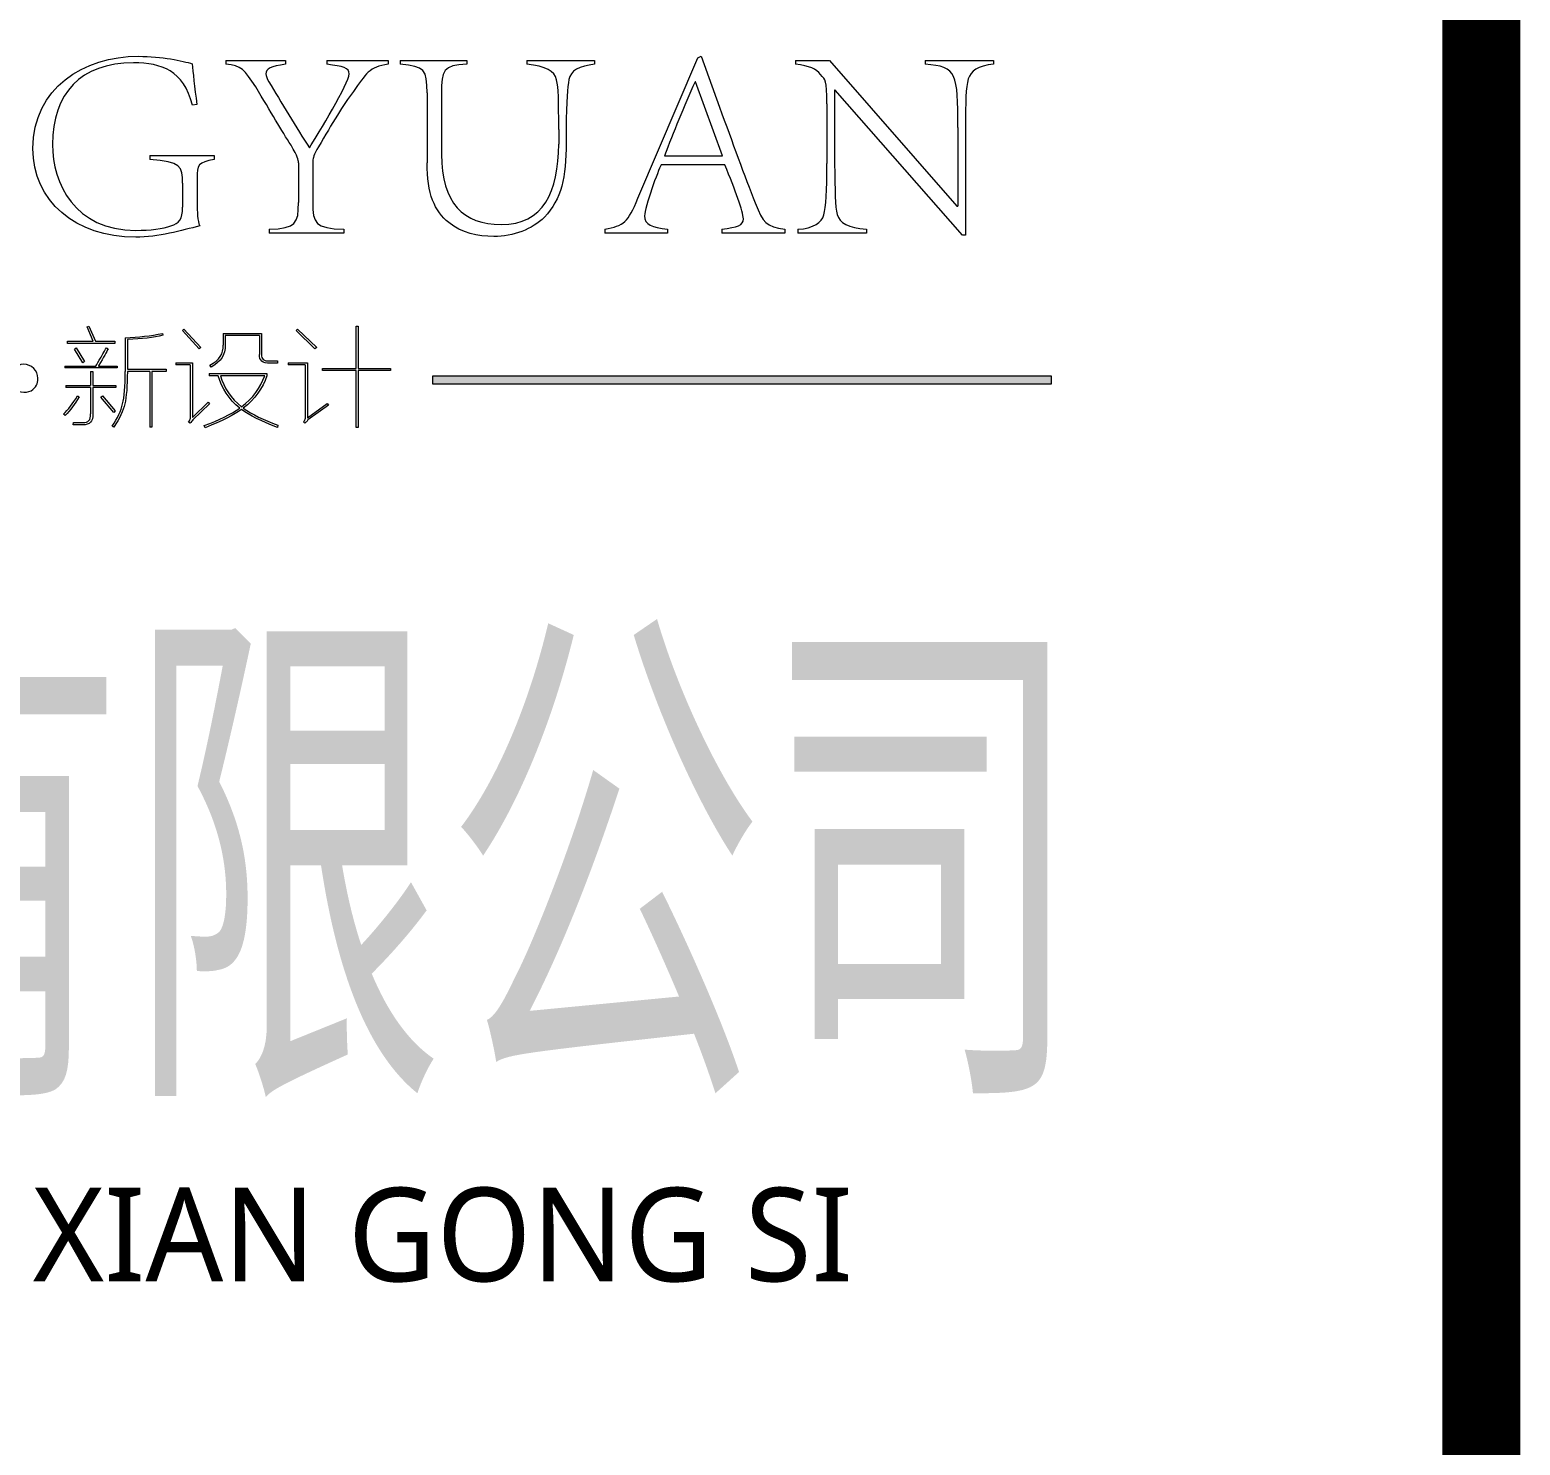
# Model space of a CAD drawing. Header units: inches. Extents: x -3272461 to -2504170, y 403793 to 1071042.
# Drawn here: x -2944994 to -2942127, y 543095 to 545818 of the extents above; entities that cross this region are included whole.
import ezdxf

# ---------------------------------------------------------------- set-up
doc = ezdxf.new("R2010")
doc.units = ezdxf.units.IN
doc.header["$LTSCALE"] = 1000
doc.header["$MEASUREMENT"] = 0
doc.layers.get('0').update_dxf_attribs({"lineweight": 18})
doc.layers.add('PUB_TITLE', color=153, linetype='Continuous', lineweight=18)
doc.layers.add('图层 1', color=7, linetype='Continuous', lineweight=18)
doc.styles.add('-黑体', font='', dxfattribs={"width": 0.7})
doc.styles.get('-黑体').set_extended_font_data('微软雅黑')

msp = doc.modelspace()

# ---------------------------------------------------------------- hatches: boundary and pattern name
msp.add_hatch(color=256).paths.add_polyline_path([(-2944218.4, 545152.3), (-2943029.6, 545152.3), (-2943029.6, 545136.3), (-2944218.4, 545136.3)], flags=0)

# ---------------------------------------------------------------- linework, layer by layer
for p, q in [((-2944616.7, 545759), (-2944616.7, 545751.6)), ((-2944502, 545759), (-2944502, 545751.6)), ((-2944422.4, 545759), (-2944422.4, 545751.6)), ((-2944304.6, 545759), (-2944304.6, 545751.6)), ((-2944281.3, 545759), (-2944281.3, 545751.6)), ((-2944153.3, 545759), (-2944153.3, 545751.6)), ((-2944038.1, 545759), (-2944038.1, 545751.6)), ((-2943907.5, 545759), (-2943907.5, 545751.6)), ((-2943521.1, 545759), (-2943521.1, 545751.6)), ((-2943271.6, 545759), (-2943271.6, 545751.6)), ((-2943140, 545759), (-2943140, 545751.6)), ((-2944229.8, 545696.4), (-2944229.8, 545562.1)), ((-2944202.1, 545696.4), (-2944202.1, 545578.5)), ((-2943445.8, 545701.7), (-2943445.8, 545560.5)), ((-2943460.6, 545675.7), (-2943460.6, 545560.5)), ((-2943976.5, 545626.3), (-2943976.5, 545598.2)), ((-2943962.2, 545626.3), (-2943962.2, 545600.8)), ((-2943209, 545630), (-2943209, 545478.7)), ((-2943194.1, 545630), (-2943194.1, 545423)), ((-2944763.2, 545575.9), (-2944763.2, 545568.4)), ((-2944639, 545575.9), (-2944639, 545568.4)), ((-2944477.1, 545562.1), (-2944477.1, 545485.6)), ((-2944449.5, 545565.8), (-2944449.5, 545485.6)), ((-2944671.9, 545533.4), (-2944671.9, 545485.6)), ((-2944700, 545522.8), (-2944700, 545476.6)), ((-2944533.4, 545434.1), (-2944533.4, 545426.7)), ((-2944390, 545434.1), (-2944390, 545426.7)), ((-2943887.9, 545434.1), (-2943887.9, 545426.7)), ((-2943767.4, 545434.1), (-2943767.4, 545426.7)), ((-2943662.8, 545434.1), (-2943662.8, 545426.7)), ((-2943541.3, 545434.1), (-2943541.3, 545426.7)), ((-2943516.9, 545434.1), (-2943516.9, 545426.7)), ((-2943384.7, 545434.1), (-2943384.7, 545426.7))]:
    msp.add_line(p, q)
at = {"lineweight": 9}
for p, q in [((-2944883.6, 545246.4), (-2944880.2, 545248)), ((-2944871.8, 545218.6), (-2944883.6, 545246.4)), ((-2944880.2, 545248), (-2944867.6, 545218.6)), ((-2944700.3, 545239.6), (-2944697.7, 545242.1)), ((-2944668.3, 545204.3), (-2944700.3, 545239.6)), ((-2944697.7, 545242.1), (-2944664.9, 545206.8)), ((-2944481.5, 545239.6), (-2944479, 545242.1)), ((-2944445.4, 545204.3), (-2944481.5, 545239.6)), ((-2944479, 545242.1), (-2944442, 545206.8)), ((-2944366.3, 545248), (-2944362.1, 545248)), ((-2944366.3, 545166.5), (-2944366.3, 545248)), ((-2944362.1, 545248), (-2944362.1, 545166.5)), ((-2944921.5, 545214.4), (-2944921.5, 545218.6)), ((-2944921.5, 545218.6), (-2944871.8, 545218.6)), ((-2944830.6, 545214.4), (-2944921.5, 545214.4)), ((-2944867.6, 545218.6), (-2944830.6, 545218.6)), ((-2944830.6, 545218.6), (-2944830.6, 545214.4)), ((-2944810.4, 545225.3), (-2944810.4, 545160.6)), ((-2944806.2, 545222), (-2944806.2, 545164.8)), ((-2944622, 545233.7), (-2944622, 545211)), ((-2944617.8, 545229.5), (-2944617.8, 545211)), ((-2944552.2, 545229.5), (-2944552.2, 545193.4)), ((-2944548, 545233.7), (-2944548, 545193.4)), ((-2944908, 545203.5), (-2944904.6, 545206)), ((-2944892, 545177.4), (-2944908, 545203.5)), ((-2944904.6, 545206), (-2944888.7, 545179.9)), ((-2944664.9, 545206.8), (-2944668.3, 545204.3)), ((-2944517.7, 545180.8), (-2944517.7, 545176.6)), ((-2944442, 545206.8), (-2944445.4, 545204.3)), ((-2944926.5, 545170.7), (-2944926.5, 545167.3)), ((-2944888.7, 545179.9), (-2944892, 545177.4)), ((-2944876.9, 545160.6), (-2944876.9, 545133.7)), ((-2944872.7, 545160.6), (-2944872.7, 545133.7)), ((-2944825.6, 545170.7), (-2944825.6, 545167.3)), ((-2944763.3, 545160.6), (-2944763.3, 545053.7)), ((-2944759.1, 545160.6), (-2944759.1, 545053.7)), ((-2944731.4, 545164.8), (-2944731.4, 545160.6)), ((-2944712.9, 545177.4), (-2944712.9, 545173.2)), ((-2944685.1, 545173.2), (-2944685.1, 545069.7)), ((-2944680.9, 545177.4), (-2944680.9, 545072.3)), ((-2944648.9, 545156.4), (-2944648.9, 545152.2)), ((-2944537.9, 545156.4), (-2944537.9, 545152.2)), ((-2944496.7, 545177.4), (-2944496.7, 545173.2)), ((-2944463.9, 545173.2), (-2944463.9, 545069.7)), ((-2944459.7, 545177.4), (-2944459.7, 545071.4)), ((-2944431.1, 545162.3), (-2944431.1, 545166.5)), ((-2944431.1, 545166.5), (-2944366.3, 545166.5)), ((-2944366.3, 545162.3), (-2944431.1, 545162.3)), ((-2944366.3, 545052.9), (-2944366.3, 545162.3)), ((-2944362.1, 545166.5), (-2944299.9, 545166.5)), ((-2944299.9, 545162.3), (-2944362.1, 545162.3)), ((-2944362.1, 545162.3), (-2944362.1, 545052.9)), ((-2944299.9, 545166.5), (-2944299.9, 545162.3)), ((-2944924.8, 545133.7), (-2944924.8, 545129.4)), ((-2944876.9, 545129.4), (-2944876.9, 545079)), ((-2944872.7, 545129.4), (-2944872.7, 545079)), ((-2944828.1, 545133.7), (-2944828.1, 545129.4)), ((-2944857.5, 545110.9), (-2944854.2, 545113.5)), ((-2944832.3, 545081.5), (-2944857.5, 545110.9)), ((-2944854.2, 545113.5), (-2944829.8, 545084.9)), ((-2944829.8, 545084.9), (-2944832.3, 545081.5)), ((-2944362.1, 545052.9), (-2944366.3, 545052.9))]:
    msp.add_line(p, q, dxfattribs=at)
at = {"lineweight": 0}
for p, q in [((-2944218.4, 545152.3), (-2943029.6, 545152.3)), ((-2944218.4, 545136.3), (-2944218.4, 545152.3)), ((-2943029.6, 545136.3), (-2944218.4, 545136.3))]:
    msp.add_line(p, q, dxfattribs=at)
for points, knots in [([(-2944667.1, 545440.5), (-2944701.6, 545432), (-2944746.7, 545418.7), (-2944790.2, 545418.7), (-2944906, 545418.7), (-2944987.8, 545488.8), (-2944987.8, 545589.7), (-2944987.8, 545705.9), (-2944889.5, 545767), (-2944785, 545767), (-2944739.8, 545767), (-2944699.5, 545758), (-2944681.4, 545752.7)], [0, 0, 0, 0, 202.231565, 202.231565, 202.231565, 404.46313, 404.46313, 404.46313, 606.694695, 606.694695, 606.694695, 808.92626, 808.92626, 808.92626, 808.92626]), ([(-2944680.9, 545673), (-2944698.4, 545739.9), (-2944739.8, 545754.3), (-2944794.5, 545754.3), (-2944896.4, 545754.3), (-2944950.1, 545695.3), (-2944950.1, 545597.1), (-2944950.1, 545522.8), (-2944907.6, 545432), (-2944790.2, 545432), (-2944762.1, 545432), (-2944738.2, 545435.2), (-2944722.3, 545440.5)], [0, 0, 0, 0, 179.09247, 179.09247, 179.09247, 358.18494, 358.18494, 358.18494, 537.27741, 537.27741, 537.27741, 716.369881, 716.369881, 716.369881, 716.369881]), ([(-2944502, 545751.6), (-2944530.2, 545747.9), (-2944539.7, 545742.6), (-2944539.7, 545733.5), (-2944539.7, 545729.3), (-2944537.6, 545724), (-2944533.9, 545718.1)], [0, 0, 0, 0, 30.325761, 30.325761, 30.325761, 60.651523, 60.651523, 60.651523, 60.651523]), ([(-2944455.9, 545590.8), (-2944439.9, 545616.7), (-2944379.4, 545716.6), (-2944379.4, 545733), (-2944379.4, 545744.2), (-2944391.6, 545747.9), (-2944422.4, 545751.6)], [0, 0, 0, 0, 105.500314, 105.500314, 105.500314, 211.000629, 211.000629, 211.000629, 211.000629]), ([(-2944202.1, 545578.5), (-2944202.1, 545484.6), (-2944159.2, 545443.2), (-2944087.5, 545443.2), (-2944005.7, 545443.2), (-2943977, 545505.8), (-2943976.5, 545598.2)], [0, 0, 0, 0, 204.255932, 204.255932, 204.255932, 408.511864, 408.511864, 408.511864, 408.511864]), ([(-2943779.6, 545558.4), (-2943784.9, 545548.3), (-2943811.5, 545476.6), (-2943811.5, 545460.1), (-2943811.5, 545442.1), (-2943797.2, 545438.9), (-2943767.4, 545434.1)], [0, 0, 0, 0, 79.266684, 79.266684, 79.266684, 158.533368, 158.533368, 158.533368, 158.533368]), ([(-2943662.8, 545434.1), (-2943632.6, 545438.4), (-2943621.4, 545441.6), (-2943621.4, 545454.3), (-2943621.4, 545468.1), (-2943637.3, 545509.5), (-2943657, 545558.4)], [0, 0, 0, 0, 79.559531, 79.559531, 79.559531, 159.119062, 159.119062, 159.119062, 159.119062]), ([(-2944004.1, 545457.5), (-2944027.5, 545434.1), (-2944064.1, 545420.3), (-2944101.3, 545420.3), (-2944132.6, 545420.3), (-2944163.4, 545427.2), (-2944187.8, 545446.9)], [0, 0, 0, 0, 98.894045, 98.894045, 98.894045, 197.78809, 197.78809, 197.78809, 197.78809])]:
    msp.add_open_spline(points, degree=3, knots=knots)
for points in [[(-2944616.7, 545759), (-2944616.7, 545759), (-2944502, 545759), (-2944502, 545759)], [(-2944422.4, 545759), (-2944422.4, 545759), (-2944304.6, 545759), (-2944304.6, 545759)], [(-2944281.3, 545759), (-2944281.3, 545759), (-2944153.3, 545759), (-2944153.3, 545759)], [(-2944038.1, 545759), (-2944038.1, 545759), (-2943907.5, 545759), (-2943907.5, 545759)], [(-2943824.2, 545494.1), (-2943824.2, 545494.1), (-2943709, 545764.3), (-2943709, 545764.3)], [(-2943709, 545764.3), (-2943709, 545764.3), (-2943702.6, 545767), (-2943702.6, 545767)], [(-2943702.6, 545767), (-2943702.6, 545767), (-2943667.1, 545668.8), (-2943667.1, 545668.8)], [(-2943521.1, 545759), (-2943521.1, 545759), (-2943455.8, 545759), (-2943455.8, 545759)], [(-2943455.8, 545759), (-2943455.8, 545759), (-2943210.6, 545478.7), (-2943210.6, 545478.7)], [(-2943271.6, 545759), (-2943271.6, 545759), (-2943140, 545759), (-2943140, 545759)], [(-2944681.4, 545752.7), (-2944679.8, 545737.3), (-2944677.2, 545707), (-2944672.4, 545674.1)], [(-2944559.4, 545708.1), (-2944580.6, 545740.5), (-2944587, 545750), (-2944616.7, 545751.6)], [(-2944304.6, 545751.6), (-2944341.2, 545747.4), (-2944347.6, 545732.5), (-2944371.5, 545699)], [(-2944229.8, 545696.4), (-2944229.8, 545742.1), (-2944234, 545747.4), (-2944281.3, 545751.6)], [(-2944153.3, 545751.6), (-2944198.4, 545750.5), (-2944202.1, 545738.9), (-2944202.1, 545696.4)], [(-2943980.8, 545721.9), (-2943984.5, 545738.9), (-2944000.9, 545747.9), (-2944038.1, 545751.6)], [(-2943907.5, 545751.6), (-2943936.7, 545748.4), (-2943954.2, 545738.9), (-2943956.9, 545722.4)], [(-2943472.8, 545732), (-2943481.9, 545742.6), (-2943493, 545748.4), (-2943521.1, 545751.6)], [(-2943460.6, 545675.7), (-2943460.6, 545722.9), (-2943463.3, 545720.3), (-2943472.8, 545732)], [(-2943209, 545630), (-2943209, 545733.5), (-2943209.5, 545747.4), (-2943271.6, 545751.6)], [(-2943140, 545751.6), (-2943170.7, 545748.9), (-2943184, 545738.9), (-2943188.8, 545723.5)], [(-2944491.4, 545596), (-2944509.5, 545623.1), (-2944529.7, 545659.7), (-2944559.4, 545708.1)], [(-2944533.9, 545718.1), (-2944511.1, 545679.9), (-2944480.8, 545628.4), (-2944455.9, 545590.8)], [(-2944371.5, 545699), (-2944390.6, 545674.1), (-2944412.3, 545638), (-2944438.4, 545592.9)], [(-2943976.5, 545626.3), (-2943976.5, 545684.2), (-2943977, 545705.9), (-2943980.8, 545721.9)], [(-2943956.9, 545722.4), (-2943959.5, 545705.9), (-2943962.2, 545684.7), (-2943962.2, 545626.3)], [(-2943714.3, 545717.6), (-2943735.6, 545670.4), (-2943756.3, 545620), (-2943773.3, 545575.4)], [(-2943713.3, 545717.6), (-2943713.3, 545717.6), (-2943714.3, 545717.6), (-2943714.3, 545717.6)], [(-2943661.8, 545575.4), (-2943661.8, 545575.4), (-2943713.3, 545717.6), (-2943713.3, 545717.6)], [(-2943200, 545423), (-2943200, 545423), (-2943444.7, 545701.7), (-2943444.7, 545701.7)], [(-2943444.7, 545701.7), (-2943444.7, 545701.7), (-2943445.8, 545701.7), (-2943445.8, 545701.7)], [(-2943188.8, 545723.5), (-2943193.6, 545707), (-2943194.1, 545679.9), (-2943194.1, 545630)], [(-2944672.4, 545674.1), (-2944672.4, 545674.1), (-2944680.9, 545673), (-2944680.9, 545673)], [(-2943667.1, 545668.8), (-2943642.7, 545602.4), (-2943618.8, 545536.1), (-2943598.6, 545485.1)], [(-2944477.1, 545562.1), (-2944477.1, 545567.9), (-2944478.2, 545573.8), (-2944491.4, 545596)], [(-2944438.4, 545592.9), (-2944448.4, 545577), (-2944449, 545571.1), (-2944449.5, 545565.8)], [(-2943962.2, 545600.8), (-2943962.2, 545534.5), (-2943971.2, 545491.5), (-2944004.1, 545457.5)], [(-2944763.2, 545575.9), (-2944763.2, 545575.9), (-2944639, 545575.9), (-2944639, 545575.9)], [(-2944700, 545522.8), (-2944700, 545555.2), (-2944702.7, 545564.2), (-2944763.2, 545568.4)], [(-2944639, 545568.4), (-2944670.3, 545563.7), (-2944671.9, 545556.7), (-2944671.9, 545533.4)], [(-2944187.8, 545446.9), (-2944215.4, 545469.2), (-2944229.8, 545502.1), (-2944229.8, 545562.1)], [(-2943657, 545558.4), (-2943657, 545558.4), (-2943779.6, 545558.4), (-2943779.6, 545558.4)], [(-2943773.3, 545575.4), (-2943773.3, 545575.4), (-2943661.8, 545575.4), (-2943661.8, 545575.4)], [(-2943466.5, 545461.7), (-2943462.2, 545477.7), (-2943460.6, 545506.9), (-2943460.6, 545560.5)], [(-2943445.8, 545560.5), (-2943445.2, 545506.9), (-2943444.7, 545477.7), (-2943441, 545462.8)], [(-2944722.3, 545440.5), (-2944706.4, 545445.8), (-2944700, 545453.2), (-2944700, 545476.6)], [(-2944671.9, 545485.6), (-2944671.9, 545467), (-2944671.3, 545451.1), (-2944667.1, 545440.5)], [(-2944533.4, 545434.1), (-2944481.4, 545436.2), (-2944477.1, 545445.3), (-2944477.1, 545485.6)], [(-2944449.5, 545485.6), (-2944449.5, 545445.3), (-2944445.3, 545436.2), (-2944390, 545434.1)], [(-2943887.9, 545434.1), (-2943850.8, 545441.6), (-2943843.9, 545446.3), (-2943824.2, 545494.1)], [(-2943598.6, 545485.1), (-2943582.7, 545445.8), (-2943578.4, 545440), (-2943541.3, 545434.1)], [(-2943210.6, 545478.7), (-2943210.6, 545478.7), (-2943209, 545478.7), (-2943209, 545478.7)], [(-2943516.9, 545434.1), (-2943485.6, 545436.2), (-2943470.7, 545446.9), (-2943466.5, 545461.7)], [(-2943441, 545462.8), (-2943436.2, 545446.3), (-2943420.3, 545436.8), (-2943384.7, 545434.1)], [(-2944390, 545426.7), (-2944390, 545426.7), (-2944533.4, 545426.7), (-2944533.4, 545426.7)], [(-2943767.4, 545426.7), (-2943767.4, 545426.7), (-2943887.9, 545426.7), (-2943887.9, 545426.7)], [(-2943541.3, 545426.7), (-2943541.3, 545426.7), (-2943662.8, 545426.7), (-2943662.8, 545426.7)], [(-2943384.7, 545426.7), (-2943384.7, 545426.7), (-2943516.9, 545426.7), (-2943516.9, 545426.7)], [(-2943194.1, 545423), (-2943194.1, 545423), (-2943200, 545423), (-2943200, 545423)]]:
    msp.add_open_spline(points, degree=3)
at = {"lineweight": 9}
for points in [[(-2944810.4, 545225.3), (-2944784.6, 545226.5), (-2944760.8, 545229.3), (-2944738.9, 545233.7)], [(-2944738.1, 545230.4), (-2944755.5, 545225.9), (-2944778.2, 545223.1), (-2944806.2, 545222)], [(-2944738.9, 545233.7), (-2944738.9, 545233.7), (-2944738.1, 545230.4), (-2944738.1, 545230.4)], [(-2944647.3, 545172.4), (-2944629.3, 545182.5), (-2944620.9, 545195.3), (-2944622, 545211)], [(-2944617.8, 545211), (-2944617.3, 545193.7), (-2944626.2, 545179.6), (-2944644.7, 545169)], [(-2944622, 545233.7), (-2944622, 545233.7), (-2944548, 545233.7), (-2944548, 545233.7)], [(-2944552.2, 545229.5), (-2944552.2, 545229.5), (-2944617.8, 545229.5), (-2944617.8, 545229.5)], [(-2944866.8, 545170.7), (-2944865.1, 545174), (-2944861.7, 545179.9), (-2944856.7, 545188.3)], [(-2944843.2, 545204.3), (-2944846.1, 545198.7), (-2944852, 545188), (-2944860.9, 545172.4)], [(-2944856.7, 545188.3), (-2944851.7, 545197.3), (-2944848.3, 545203.2), (-2944846.6, 545206)], [(-2944846.6, 545206), (-2944846.6, 545206), (-2944843.2, 545204.3), (-2944843.2, 545204.3)], [(-2944532, 545176.6), (-2944546.1, 545176), (-2944552.8, 545181.6), (-2944552.2, 545193.4)], [(-2944548, 545193.4), (-2944549.1, 545184.4), (-2944543.8, 545180.2), (-2944532, 545180.8)], [(-2944532, 545180.8), (-2944532, 545180.8), (-2944517.7, 545180.8), (-2944517.7, 545180.8)], [(-2944825.6, 545167.3), (-2944825.6, 545167.3), (-2944926.5, 545167.3), (-2944926.5, 545167.3)], [(-2944926.5, 545170.7), (-2944926.5, 545170.7), (-2944866.8, 545170.7), (-2944866.8, 545170.7)], [(-2944876.9, 545160.6), (-2944876.9, 545160.6), (-2944872.7, 545160.6), (-2944872.7, 545160.6)], [(-2944861.7, 545170.7), (-2944861.7, 545170.7), (-2944825.6, 545170.7), (-2944825.6, 545170.7)], [(-2944860.9, 545172.4), (-2944861.5, 545171.8), (-2944861.7, 545171.2), (-2944861.7, 545170.7)], [(-2944815.5, 545098.3), (-2944812.1, 545111.2), (-2944810.4, 545132), (-2944810.4, 545160.6)], [(-2944806.2, 545160.6), (-2944806.2, 545132.5), (-2944807.9, 545111.8), (-2944811.3, 545098.3)], [(-2944806.2, 545164.8), (-2944806.2, 545164.8), (-2944731.4, 545164.8), (-2944731.4, 545164.8)], [(-2944763.3, 545160.6), (-2944763.3, 545160.6), (-2944806.2, 545160.6), (-2944806.2, 545160.6)], [(-2944731.4, 545160.6), (-2944731.4, 545160.6), (-2944759.1, 545160.6), (-2944759.1, 545160.6)], [(-2944712.9, 545177.4), (-2944712.9, 545177.4), (-2944680.9, 545177.4), (-2944680.9, 545177.4)], [(-2944685.1, 545173.2), (-2944685.1, 545173.2), (-2944712.9, 545173.2), (-2944712.9, 545173.2)], [(-2944648.9, 545156.4), (-2944648.9, 545156.4), (-2944537.9, 545156.4), (-2944537.9, 545156.4)], [(-2944631.3, 545152.2), (-2944631.3, 545152.2), (-2944648.9, 545152.2), (-2944648.9, 545152.2)], [(-2944644.7, 545169), (-2944644.7, 545169), (-2944647.3, 545172.4), (-2944647.3, 545172.4)], [(-2944590.1, 545089.9), (-2944610.8, 545107.3), (-2944624.5, 545128), (-2944631.3, 545152.2)], [(-2944542.1, 545152.2), (-2944542.1, 545152.2), (-2944627.1, 545152.2), (-2944627.1, 545152.2)], [(-2944627.1, 545152.2), (-2944620.3, 545128.6), (-2944606.9, 545108.7), (-2944586.7, 545092.4)], [(-2944586.7, 545092.4), (-2944564.8, 545109.3), (-2944550, 545129.2), (-2944542.1, 545152.2)], [(-2944537.9, 545152.2), (-2944545.8, 545128), (-2944560.9, 545107.3), (-2944583.3, 545089.9)], [(-2944517.7, 545176.6), (-2944517.7, 545176.6), (-2944532, 545176.6), (-2944532, 545176.6)], [(-2944496.7, 545177.4), (-2944496.7, 545177.4), (-2944459.7, 545177.4), (-2944459.7, 545177.4)], [(-2944463.9, 545173.2), (-2944463.9, 545173.2), (-2944496.7, 545173.2), (-2944496.7, 545173.2)], [(-2944924.8, 545133.7), (-2944924.8, 545133.7), (-2944876.9, 545133.7), (-2944876.9, 545133.7)], [(-2944876.9, 545129.4), (-2944876.9, 545129.4), (-2944924.8, 545129.4), (-2944924.8, 545129.4)], [(-2944872.7, 545133.7), (-2944872.7, 545133.7), (-2944828.1, 545133.7), (-2944828.1, 545133.7)], [(-2944828.1, 545129.4), (-2944828.1, 545129.4), (-2944872.7, 545129.4), (-2944872.7, 545129.4)], [(-2944929, 545078.1), (-2944920.1, 545087.1), (-2944911.1, 545098.9), (-2944902.1, 545113.5)], [(-2944898.8, 545111.8), (-2944907.2, 545097.8), (-2944916.1, 545085.7), (-2944925.7, 545075.6)], [(-2944902.1, 545113.5), (-2944902.1, 545113.5), (-2944898.8, 545111.8), (-2944898.8, 545111.8)], [(-2944835.7, 545055.4), (-2944825, 545070.6), (-2944818.3, 545084.9), (-2944815.5, 545098.3)], [(-2944811.3, 545098.3), (-2944814.1, 545084.9), (-2944821.1, 545070), (-2944832.3, 545053.7)], [(-2944680.9, 545072.3), (-2944680.9, 545072.3), (-2944650.6, 545101.7), (-2944650.6, 545101.7)], [(-2944648.1, 545098.3), (-2944648.1, 545098.3), (-2944680, 545067.2), (-2944680, 545067.2)], [(-2944650.6, 545101.7), (-2944650.6, 545101.7), (-2944648.1, 545098.3), (-2944648.1, 545098.3)], [(-2944459.7, 545071.4), (-2944459.7, 545071.4), (-2944421.8, 545099.2), (-2944421.8, 545099.2)], [(-2944419.3, 545095.8), (-2944419.3, 545095.8), (-2944458.8, 545067.2), (-2944458.8, 545067.2)], [(-2944421.8, 545099.2), (-2944421.8, 545099.2), (-2944419.3, 545095.8), (-2944419.3, 545095.8)], [(-2944925.7, 545075.6), (-2944925.7, 545075.6), (-2944929, 545078.1), (-2944929, 545078.1)], [(-2944872.7, 545079), (-2944872.1, 545064.4), (-2944878.6, 545057.4), (-2944892, 545058)], [(-2944892, 545062.2), (-2944881.4, 545061.6), (-2944876.3, 545067.2), (-2944876.9, 545079)], [(-2944688.5, 545063), (-2944686.2, 545066.9), (-2944685.1, 545069.2), (-2944685.1, 545069.7)], [(-2944680, 545067.2), (-2944681.7, 545065), (-2944683.4, 545063), (-2944685.1, 545061.3)], [(-2944658.2, 545056.3), (-2944629.6, 545066.9), (-2944606.9, 545078.1), (-2944590.1, 545089.9)], [(-2944586.7, 545087.4), (-2944600.7, 545077.3), (-2944624, 545065.5), (-2944656.5, 545052.1)], [(-2944517.7, 545052.9), (-2944548, 545064.7), (-2944571, 545076.2), (-2944586.7, 545087.4)], [(-2944583.3, 545089.9), (-2944565.9, 545078.1), (-2944543.8, 545067.2), (-2944516.9, 545057.1)], [(-2944467.2, 545063.9), (-2944465, 545066.7), (-2944463.9, 545068.6), (-2944463.9, 545069.7)], [(-2944458.8, 545067.2), (-2944459.4, 545066.7), (-2944460, 545065.8), (-2944460.5, 545064.7)], [(-2944910.5, 545058), (-2944910.5, 545058), (-2944909.7, 545062.2), (-2944909.7, 545062.2)], [(-2944892, 545058), (-2944898.2, 545058), (-2944904.4, 545058), (-2944910.5, 545058)], [(-2944909.7, 545062.2), (-2944903.5, 545062.2), (-2944897.6, 545062.2), (-2944892, 545062.2)], [(-2944832.3, 545053.7), (-2944832.3, 545053.7), (-2944835.7, 545055.4), (-2944835.7, 545055.4)], [(-2944759.1, 545053.7), (-2944759.1, 545053.7), (-2944763.3, 545053.7), (-2944763.3, 545053.7)], [(-2944685.1, 545061.3), (-2944685.1, 545061.3), (-2944688.5, 545063), (-2944688.5, 545063)], [(-2944656.5, 545052.1), (-2944656.5, 545052.1), (-2944658.2, 545056.3), (-2944658.2, 545056.3)], [(-2944516.9, 545057.1), (-2944516.9, 545057.1), (-2944517.7, 545052.9), (-2944517.7, 545052.9)], [(-2944464.7, 545061.3), (-2944464.7, 545061.3), (-2944467.2, 545063.9), (-2944467.2, 545063.9)], [(-2944460.5, 545064.7), (-2944462.2, 545063.5), (-2944463.6, 545062.5), (-2944464.7, 545061.3)]]:
    msp.add_open_spline(points, degree=3, dxfattribs=at)
msp.add_open_spline([(-2944978.5, 545147.5), (-2944978.5, 545147.5), (-2944978.5, 545147.5), (-2944978.5, 545147.5), (-2944978.5, 545147.5), (-2944978.5, 545147.5), (-2944978.5, 545132.7), (-2944990.5, 545120.6), (-2945005.4, 545120.6), (-2945020.3, 545120.6), (-2945032.3, 545132.7), (-2945032.3, 545147.5), (-2945032.3, 545162.4), (-2945020.3, 545174.4), (-2945005.4, 545174.4), (-2944990.5, 545174.4), (-2944978.5, 545162.4), (-2944978.5, 545147.5)], degree=3, knots=[0, 0, 0, 0, 1.299713, 2.599425, 5.198851, 10.397701, 20.795402, 41.590805, 41.590805, 41.590805, 83.181609, 83.181609, 83.181609, 124.772414, 124.772414, 124.772414, 166.363219, 166.363219, 166.363219, 166.363219], dxfattribs=at)
at = {"layer": 'PUB_TITLE'}
msp.add_lwpolyline([(-2942202.2, 493630.6, 150, 150, 0), (-2942202.2, 553630.6, 150, 150, 0), (-3026052.2, 553630.6, 150, 150, 0), (-3026052.2, 493630.6, 150, 150, 0)], format="xyseb", close=True, dxfattribs=at)
at = {"layer": '图层 1', "lineweight": 0}
msp.add_line((-2943029.6, 545152.3), (-2943029.6, 545136.3), dxfattribs=at)

# ---------------------------------------------------------------- texts
at = {"style": '-黑体', "width": 0.6}
msp.add_text('工程设计有限公司', height=750, dxfattribs=at).set_placement((-2947878.4, 543846.4))
at = {"insert": (-2947921.3, 543362), "char_height": 180, "width": 7219.855, "attachment_point": 7, "style": '-黑体'}
msp.add_mtext('{\\W1; GONG CHENG SHE JI YOU XIAN GONG SI }', dxfattribs=at)

doc.saveas('drawing.dxf')
